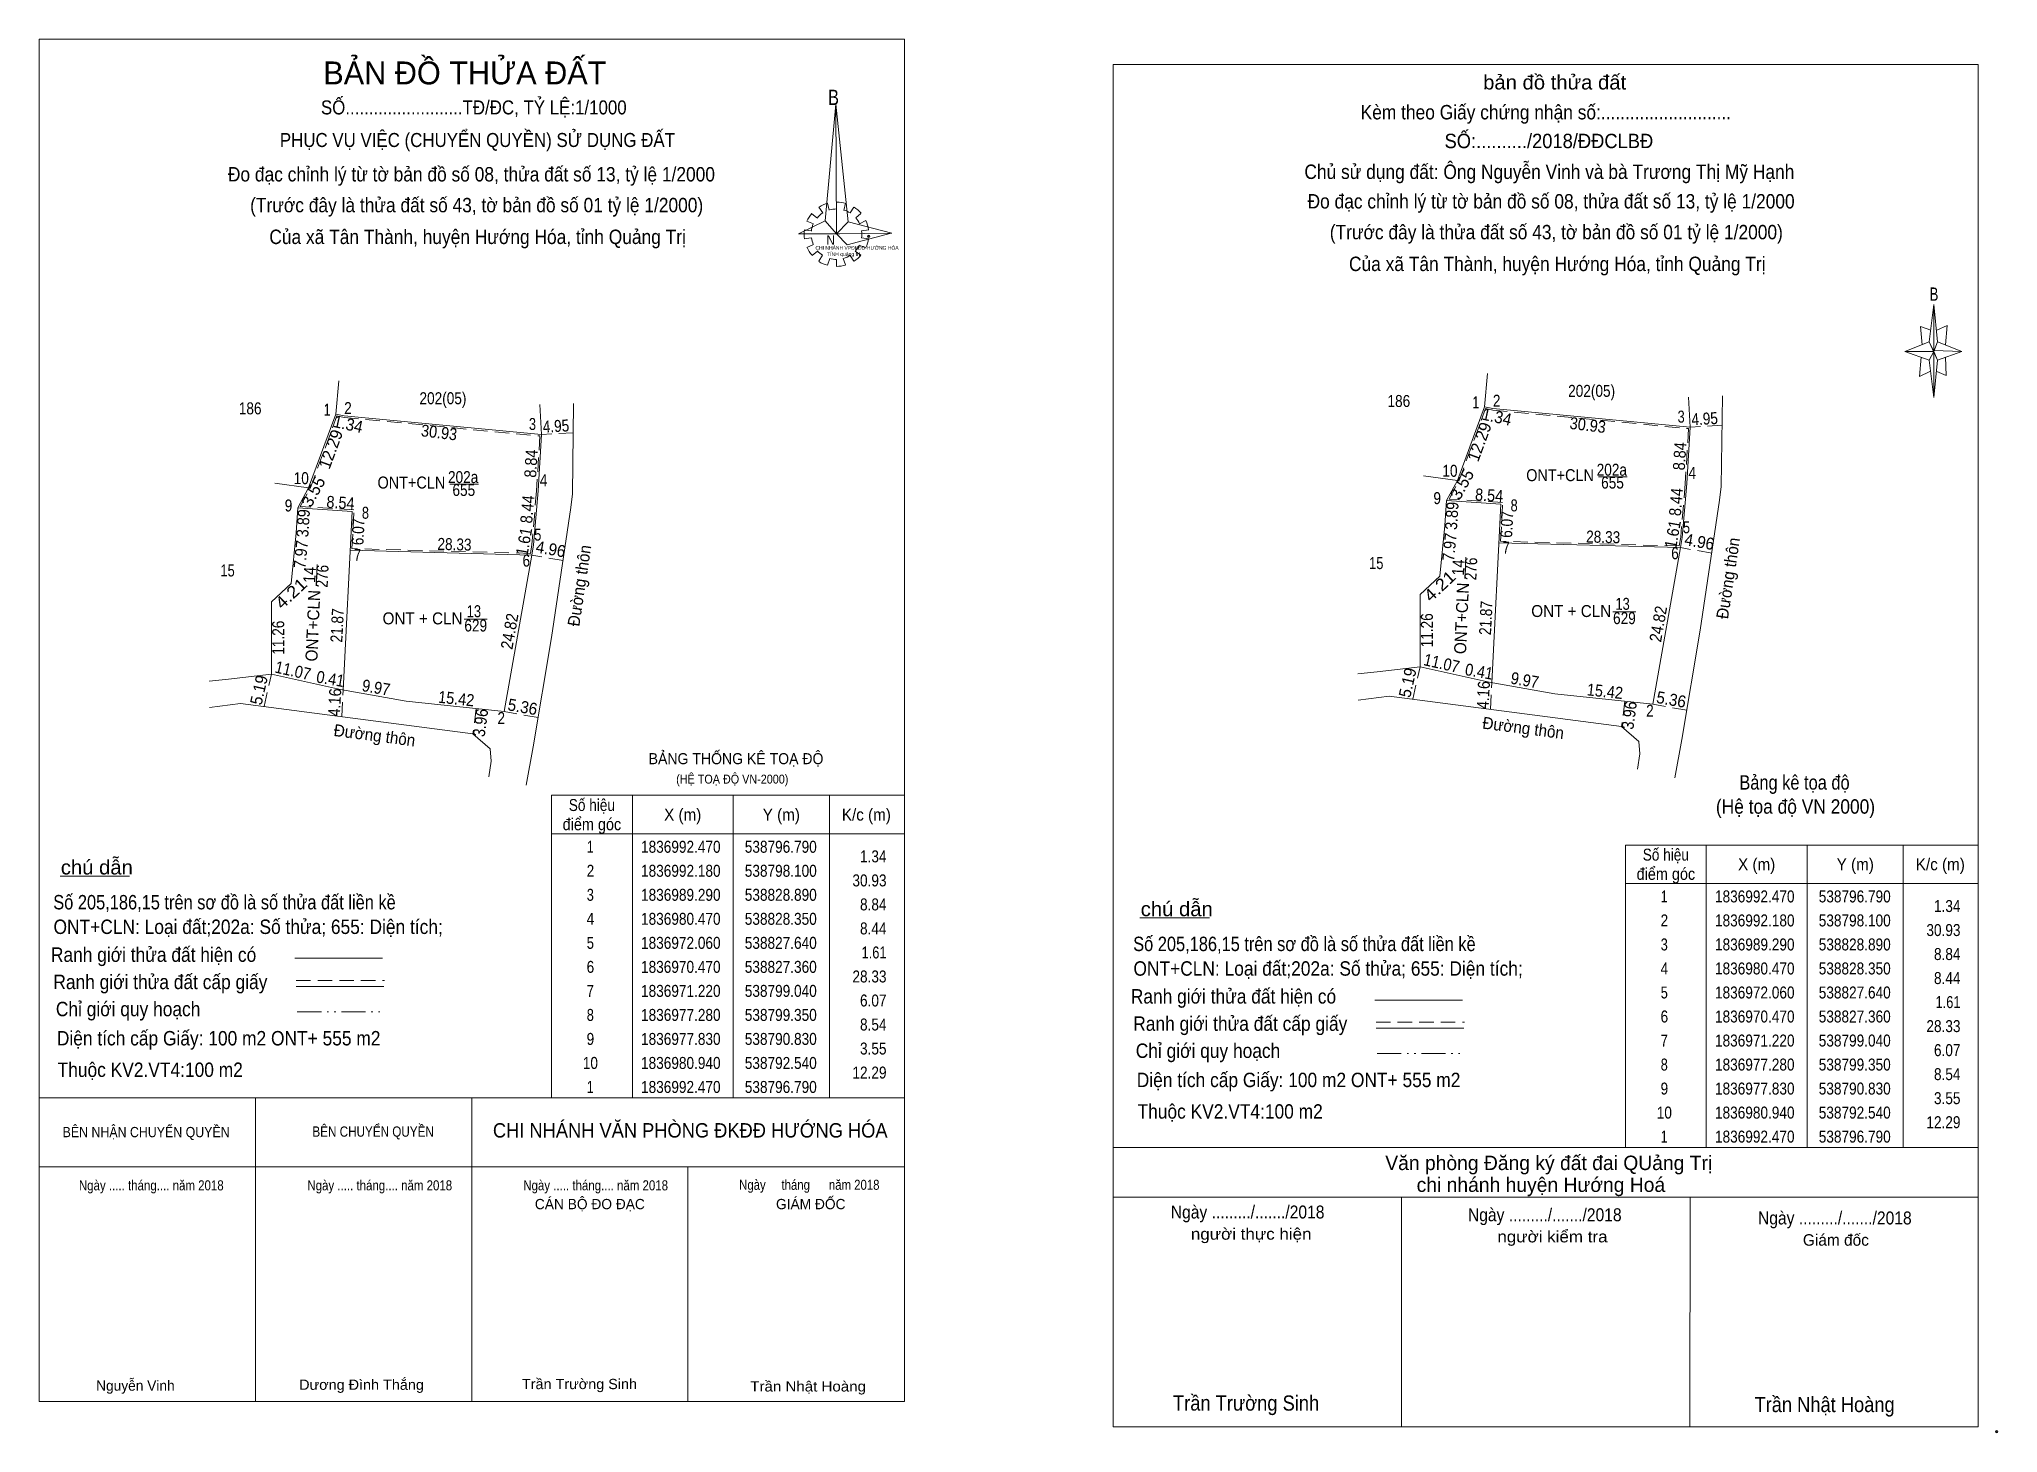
# Model space of a CAD drawing. Header units: metres. Extents: x 538571 to 538877, y 1836832 to 1837050.
import ezdxf
from ezdxf.enums import TextEntityAlignment as Align

# ---------------------------------------------------------------- set-up
doc = ezdxf.new("R2010")
doc.units = ezdxf.units.M
doc.header["$LTSCALE"] = 0.75
doc.header["$PDMODE"] = 32
doc.header["$PDSIZE"] = 0.375
doc.linetypes.add('DASH_DOUBLE_DOT', pattern=[9.2, 5, -1.2, 0.3, -1.2, 0.3, -1.2])
doc.linetypes.add('MEDIUM_DASHED', pattern=[4.5, 3, -1.5])
for name, color, linetype, lineweight in [('1', 7, 'Continuous', 13), ('17', 7, 'Continuous', 13), ('2', 7, 'Continuous', 13), ('5', 7, 'Continuous', 13), ('6', 7, 'Continuous', 13), ('62', 7, 'MEDIUM_DASHED', 13), ('63', 7, 'DASH_DOUBLE_DOT', 13)]:
    doc.layers.add(name, color=color, linetype=linetype, lineweight=lineweight)

msp = doc.modelspace()

# ---------------------------------------------------------------- linework, layer by layer
at = {"layer": '1'}
for p, q in [((538693.52, 1837022.72), (538692.93, 1837023.61)), ((538694.27, 1837024.23), (538694.53, 1837023.17)), ((538695.65, 1837023.34), (538695.68, 1837024.43)), ((538697.09, 1837024.23), (538696.82, 1837023.13)), ((538697.81, 1837022.72), (538698.39, 1837023.61)), ((538690.64, 1837020.09), (538691.72, 1837019.92)), ((538692.05, 1837021.02), (538691.06, 1837021.43)), ((538691.78, 1837022.66), (538692.6, 1837021.94)), ((538699.47, 1837022.66), (538698.66, 1837021.97)), ((538699.25, 1837021.05), (538700.23, 1837021.53)), ((538700.69, 1837020.09), (538699.57, 1837019.92)), ((538691.72, 1837018.83), (538690.64, 1837018.66)), ((538691.06, 1837017.33), (538692.05, 1837017.81)), ((538695.12, 1837019.45), (538696.17, 1837019.45)), ((538700.26, 1837017.29), (538699.18, 1837017.7)), ((538699.57, 1837018.83), (538700.69, 1837018.66)), ((538692.7, 1837016.78), (538691.85, 1837016.1)), ((538692.93, 1837015.18), (538693.49, 1837016.13)), ((538694.6, 1837015.62), (538694.27, 1837014.56)), ((538695.65, 1837014.39), (538695.65, 1837015.45)), ((538696.73, 1837015.62), (538697.05, 1837014.6)), ((538698.39, 1837015.18), (538697.81, 1837016.1)), ((538698.59, 1837016.78), (538699.47, 1837016.13)), ((538571.26, 1836884.55), (538706.26, 1836884.55)), ((538605.01, 1836884.55), (538605.01, 1836837.17)), ((538638.76, 1836884.55), (538638.76, 1836837.17)), ((538571.26, 1836873.81), (538706.26, 1836873.81)), ((538672.47, 1836873.81), (538672.47, 1836837.17))]:
    msp.add_line(p, q, dxfattribs=at)
for points in [[(538571.26, 1836837.17), (538571.26, 1837049.86), (538706.26, 1837049.86), (538706.26, 1836837.17)], [(538571.26, 1836837.17), (538571.26, 1837049.86), (538706.26, 1837049.86), (538706.26, 1836837.17)], [(538695.58, 1837039.73), (538695.65, 1837019.48), (538693.88, 1837021.49)], [(538695.58, 1837039.73), (538695.65, 1837019.48), (538697.51, 1837021.36)], [(538689.76, 1837019.48), (538693.88, 1837021.49), (538695.65, 1837019.48)], [(538704.28, 1837019.55), (538695.65, 1837019.48), (538697.51, 1837021.36)], [(538704.22, 1837019.58), (538697.35, 1837017.74), (538695.65, 1837019.48)]]:
    msp.add_lwpolyline(points, close=True, dxfattribs=at)
for centre, major_axis, start_param, end_param in [((538695.6623, 1837019.409), (5.0474, 0), 1.84955988, 2.13900916), ((538695.6623, 1837019.409), (3.9558, 0), 1.56985589, 1.85611068), ((538695.6623, 1837019.409), (5.0474, 0), 1.27924208, 1.56332225), ((538695.6623, 1837019.409), (3.9558, 0), 1.00270906, 1.2755622), ((538695.6623, 1837019.409), (5.0474, 0), 0.71056237, 0.99687234), ((538695.6623, 1837019.409), (5.0474, 0), 3.00667928, 3.29139349), ((538695.6623, 1837019.409), (5.0474, 0), 2.43958176, 2.72400246), ((538695.6623, 1837019.409), (3.9558, 0), 2.72368549, 3.01515824), ((538695.6623, 1837019.409), (3.9558, 0), 2.13373541, 2.44496261), ((538695.6623, 1837019.409), (3.9558, 0), 0.42678376, 0.70646463), ((538695.6623, 1837019.409), (5.0474, 0), 0.1390515, 0.43393316), ((538695.6623, 1837019.409), (5.0474, 0), 3.56988637, 3.85691866), ((538695.6623, 1837019.409), (3.9558, 0), 3.28229955, 3.56105054), ((538695.6623, 1837019.409), (3.9558, 0), 5.56137327, 5.83951437), ((538695.6623, 1837019.409), (3.9558, 0), 6.13558388, 6.41618463), ((538695.6623, 1837019.409), (5.0474, 0), 5.85230288, 6.13839648), ((538695.6623, 1837019.409), (3.9558, 0), 3.86077574, 4.13258255), ((538695.6335, 1837019.379), (5.0474, 0), 4.1470906, 4.43659307), ((538695.6623, 1837019.409), (3.9558, 0), 4.43854677, 4.71314001), ((538695.6623, 1837019.409), (5.0474, 0), 4.71301008, 4.99761054), ((538695.6623, 1837019.409), (3.9558, 0), 4.99087134, 5.28933161), ((538695.6623, 1837019.409), (5.0474, 0), 5.28561416, 5.56798705)]:
    msp.add_ellipse(centre, major_axis=major_axis, ratio=0.995001, start_param=start_param, end_param=end_param, dxfattribs=at)
msp.add_point((538700.69, 1837019.07), dxfattribs=at)
at = {"layer": '17'}
for p, q in [((538574.5, 1836919.17), (538585.36, 1836919.17)), ((538743.01, 1836912.66), (538753.87, 1836912.66)), ((538738.83, 1836833.19), (538738.85, 1836869.05)), ((538783.83, 1836833.16), (538783.85, 1836869.02)), ((538828.83, 1836833.14), (538828.85, 1836869))]:
    msp.add_line(p, q, dxfattribs=at)
at = {"layer": '2'}
for p, q in [((538796.79, 1836992.47), (538798.1, 1836992.18)), ((538617.55, 1836991.32), (538618.86, 1836991.03)), ((538618.86, 1836991.03), (538649.65, 1836988.14)), ((538798.1, 1836992.18), (538828.89, 1836989.29)), ((538608.03, 1836980.53), (538613.3, 1836979.79)), ((538635.34, 1836980.38), (538639.81, 1836980.38)), ((538787.27, 1836981.68), (538792.54, 1836980.94)), ((538814.58, 1836981.53), (538819.05, 1836981.53)), ((538799.04, 1836971.22), (538827.36, 1836970.47)), ((538619.8, 1836970.07), (538648.12, 1836969.32)), ((538793.72, 1836965.66), (538793.87, 1836969)), ((538614.48, 1836964.51), (538614.63, 1836967.85)), ((538637.57, 1836959.31), (538641.15, 1836959.31)), ((538816.81, 1836960.46), (538820.39, 1836960.46)), ((538663.81, 1836931.8), (538663.81, 1836884.55)), ((538679.56, 1836931.8), (538679.56, 1836884.55)), ((538694.56, 1836931.8), (538694.56, 1836884.55)), ((538651.21, 1836925.8), (538706.26, 1836925.8)), ((538831.38, 1836924.04), (538831.38, 1836876.79)), ((538847.13, 1836924.04), (538847.13, 1836876.79)), ((538862.13, 1836924.04), (538862.13, 1836876.79)), ((538818.78, 1836918.04), (538873.83, 1836918.04))]:
    msp.add_line(p, q, dxfattribs=at)
at = {"layer": '2', "linetype": 'MEDIUM_DASHED'}
for p, q in [((538833.83, 1836989.57), (538828.89, 1836989.29)), ((538654.59, 1836988.42), (538649.65, 1836988.14)), ((538653, 1836968.46), (538648.12, 1836969.32)), ((538832.24, 1836969.61), (538827.36, 1836970.47)), ((538606.34, 1836945.67), (538607.48, 1836950.73)), ((538785.58, 1836946.82), (538786.72, 1836951.88))]:
    msp.add_line(p, q, dxfattribs=at)
at = {"layer": '2'}
for points in [[(538618.02, 1836996.52), (538617.55, 1836991.32), (538613.3, 1836979.79), (538611.59, 1836976.68), (538611.35, 1836972.8), (538610.56, 1836964.87)], [(538797.26, 1836997.67), (538796.79, 1836992.47), (538792.54, 1836980.94), (538790.83, 1836977.83), (538790.59, 1836973.95), (538789.8, 1836966.02)], [(538654.65, 1836993), (538654.47, 1836978.86), (538654.23, 1836976.72), (538651.2, 1836956.43), (538648.35, 1836939.37), (538647.26, 1836933.4)], [(538649.39, 1836992.81), (538649.65, 1836988.14), (538649.11, 1836979.32), (538648.4, 1836970.91), (538648.12, 1836969.32)], [(538833.89, 1836994.15), (538833.71, 1836980.01), (538833.47, 1836977.87), (538830.44, 1836957.58), (538827.59, 1836940.52), (538826.5, 1836934.55)], [(538828.63, 1836993.96), (538828.89, 1836989.29), (538828.35, 1836980.47), (538827.64, 1836972.06), (538827.36, 1836970.47)], [(538790.83, 1836977.83), (538799.35, 1836977.28), (538797.92, 1836949.38)], [(538611.59, 1836976.68), (538620.11, 1836976.13), (538618.68, 1836948.23)], [(538648.12, 1836969.32), (538643.83, 1836944.87), (538628.5, 1836946.52), (538618.28, 1836948.3), (538607.48, 1836950.73)], [(538827.36, 1836970.47), (538823.07, 1836946.02), (538807.74, 1836947.67), (538797.52, 1836949.45), (538786.72, 1836951.88)], [(538789.8, 1836966.02), (538786.73, 1836963.14), (538786.72, 1836951.88)], [(538610.56, 1836964.87), (538607.49, 1836961.99), (538607.48, 1836950.73)], [(538607.48, 1836950.73), (538600.81, 1836949.92), (538597.77, 1836949.63)], [(538607.48, 1836950.73), (538600.81, 1836949.92), (538597.77, 1836949.63)], [(538786.72, 1836951.88), (538780.05, 1836951.07), (538777.01, 1836950.78)], [(538786.72, 1836951.88), (538780.05, 1836951.07), (538777.01, 1836950.78)], [(538820.63, 1836935.86), (538821.04, 1836938.27), (538820.84, 1836940.21), (538818.18, 1836942.56), (538781.89, 1836947.3), (538777.07, 1836946.65)], [(538641.39, 1836934.71), (538641.8, 1836937.12), (538641.6, 1836939.06), (538638.94, 1836941.41), (538602.65, 1836946.15), (538597.83, 1836945.5)]]:
    msp.add_lwpolyline(points, dxfattribs=at)
at = {"layer": '2', "linetype": 'MEDIUM_DASHED'}
for points in [[(538617.71, 1836991.03), (538618.82, 1836990.78), (538649.39, 1836987.91), (538648.86, 1836979.34), (538648.15, 1836970.94), (538647.91, 1836969.58), (538620.06, 1836970.31), (538620.37, 1836976.36), (538612, 1836976.9), (538613.53, 1836979.69)], [(538796.95, 1836992.18), (538798.06, 1836991.93), (538828.63, 1836989.06), (538828.1, 1836980.49), (538827.39, 1836972.09), (538827.15, 1836970.73), (538799.3, 1836971.46), (538799.61, 1836977.51), (538791.24, 1836978.05), (538792.77, 1836980.84)]]:
    msp.add_lwpolyline(points, close=True, dxfattribs=at)
at = {"layer": '2'}
for points in [[(538651.21, 1836931.8), (538706.26, 1836931.8), (538706.26, 1836884.55), (538651.21, 1836884.55)], [(538818.78, 1836924.04), (538873.83, 1836924.04), (538873.83, 1836876.79), (538818.78, 1836876.79)]]:
    msp.add_lwpolyline(points, close=True, dxfattribs=at)
at = {"layer": '5'}
for p, q in [((538738.83, 1836833.19), (538738.83, 1837045.89)), ((538866.14, 1837002.61), (538866.89, 1837008.45)), ((538867.49, 1837002.61), (538871.24, 1837001.11)), ((538866.14, 1836999.75), (538862.39, 1837001.11)), ((538867.49, 1836999.75), (538866.89, 1836993.91)), ((538868.69, 1837000.21), (538868.84, 1836997.35)), ((538868.84, 1836997.35), (538867.34, 1836997.95))]:
    msp.add_line(p, q, dxfattribs=at)
for points in [[(538571.25, 1837049.86), (538706.25, 1837049.86), (538706.25, 1836837.16), (538571.25, 1836837.16)], [(538866.89, 1837008.45), (538867.49, 1837002.61), (538866.89, 1837001.11)], [(538866.89, 1837001.11), (538862.39, 1837001.11), (538866.14, 1837002.61), (538867.49, 1836999.75), (538871.24, 1837001.11), (538866.89, 1837001.25)], [(538866.89, 1837001.11), (538866.89, 1836993.91), (538866.14, 1836999.75)]]:
    msp.add_lwpolyline(points, close=True, dxfattribs=at)
for points in [[(538738.83, 1837045.89), (538873.83, 1837045.89), (538873.83, 1836833.19)], [(538866.44, 1837004.41), (538864.79, 1837005.01), (538865.09, 1837002.15)], [(538867.34, 1837004.41), (538868.99, 1837005.15), (538868.69, 1837002.15)], [(538866.89, 1837001.11), (538866.14, 1837002.61), (538862.39, 1837001.11)], [(538864.94, 1837000.21), (538864.64, 1836997.21), (538866.29, 1836997.95)], [(538866.89, 1837001.11), (538867.49, 1836999.75), (538871.24, 1837001.11)]]:
    msp.add_lwpolyline(points, dxfattribs=at)
at = {"layer": '6'}
for p, q in [((538611.13, 1836906.35), (538624.84, 1836906.35)), ((538611.34, 1836901.96), (538625.05, 1836901.96)), ((538779.64, 1836899.84), (538793.35, 1836899.84)), ((538779.85, 1836895.45), (538793.56, 1836895.45)), ((538738.83, 1836876.79), (538873.83, 1836876.79)), ((538738.83, 1836869.05), (538873.83, 1836869.05)), ((538873.83, 1836833.19), (538738.83, 1836833.19))]:
    msp.add_line(p, q, dxfattribs=at)
at = {"layer": '6', "linetype": 'MEDIUM_DASHED'}
for p, q in [((538611.34, 1836902.89), (538625.14, 1836902.89)), ((538779.85, 1836896.38), (538793.65, 1836896.38))]:
    msp.add_line(p, q, dxfattribs=at)
at = {"layer": '6'}
msp.add_point((538876.69, 1836832.45), dxfattribs=at)
at = {"layer": '62'}
for p, q in [((538618.46, 1836944.08), (538618.68, 1836948.23)), ((538797.7, 1836945.23), (538797.92, 1836949.38)), ((538639.45, 1836945.34), (538638.94, 1836941.41)), ((538649.11, 1836943.94), (538643.83, 1836944.87)), ((538818.69, 1836946.49), (538818.18, 1836942.56)), ((538828.35, 1836945.09), (538823.07, 1836946.02))]:
    msp.add_line(p, q, dxfattribs=at)
at = {"layer": '63'}
for p, q in [((538611.53, 1836898.01), (538625.33, 1836898.01)), ((538780.04, 1836891.5), (538793.84, 1836891.5))]:
    msp.add_line(p, q, dxfattribs=at)

# ---------------------------------------------------------------- texts
at = {"layer": '1'}
msp.add_text('BẢN ĐỒ THỬA ĐẤT', height=3.574, dxfattribs=at).set_placement((538637.675, 1837042.8), align=Align.CENTER)
for s, height, width, p in [('B', 2.377, 0.8, (538694.35, 1837039.59)), ('CHI NHÁNH VPĐKĐĐ-HƯỚNG HÓA', 0.5623, 0.95, (538692.38, 1837016.99)), ('N', 1.486, 0.9, (538694.11, 1837017.75)), ('TỈNH quảng trị', 0.5625, 1.05, (538694.18, 1837016.02))]:
    msp.add_text(s, height=height, dxfattribs=dict(at, width=width)).set_placement(p)
for s, height, width, p in [('SỐ.........................TĐ/ĐC, TỶ LỆ:1/1000', 2.188, 0.9, (538639.07, 1837038.11)), ('PHỤC VỤ VIỆC (CHUYỂN QUYỀN) SỬ DỤNG ĐẤT', 2.188, 0.9, (538639.63, 1837033.02)), ('BẢNG THỐNG KÊ TOẠ ĐỘ ', 1.725, 0.95, (538680.295, 1836936.66)), ('(HỆ TOẠ ĐỘ VN-2000)', 1.4, 0.9, (538679.4, 1836933.63))]:
    msp.add_text(s, height=height, dxfattribs=dict(at, width=width)).set_placement(p, align=Align.CENTER)
for s, height, width, p in [('BÊN NHẬN CHUYỂN QUYỀN', 1.604, 0.9, (538600.97, 1836878.42)), ('BÊN CHUYỂN QUYỀN', 1.604, 0.85, (538632.83, 1836878.5)), ('CHI NHÁNH VĂN PHÒNG ĐKĐĐ HƯỚNG HÓA', 2.244, 0.95, (538703.63, 1836878.37)), ('Ngày ..... tháng.... năm 2018', 1.575, 0.85, (538600.04, 1836870.12)), ('Ngày ..... tháng.... năm 2018', 1.575, 0.85, (538635.69, 1836870.12)), ('Ngày ..... tháng.... năm 2018', 1.575, 0.85, (538669.38, 1836870.12)), ('Ngày     tháng      năm 2018', 1.561, 0.85, (538702.37, 1836870.21)), ('Dương Đình Thắng', 1.6, 1.05, (538631.28, 1836838.98)), ('Trần Trường Sinh', 1.6, 1.05, (538664.54, 1836839.09)), ('Trần Nhật Hoàng', 1.6, 1.1, (538700.26, 1836838.72))]:
    msp.add_text(s, height=height, dxfattribs=dict(at, width=width)).set_placement(p, align=Align.RIGHT)
for s, height, p in [('CÁN BỘ ĐO ĐẠC', 1.604, (538665.76, 1836867.18)), ('GIÁM ĐỐC', 1.604, (538697.07, 1836867.18)), ('Nguyễn Vinh', 1.6, (538592.39, 1836838.84))]:
    msp.add_text(s, height=height, dxfattribs=at).set_placement(p, align=Align.RIGHT)
at = {"layer": '2'}
for s, width, p in [('202(05)', 0.85, (538813.495, 1836994.01)), ('202(05)', 0.85, (538634.255, 1836992.86)), ('202a', 0.85, (538816.645, 1836981.7)), ('202a', 0.85, (538637.405, 1836980.55)), ('655', 0.85, (538637.51, 1836978.54)), ('655', 0.85, (538816.75, 1836979.69)), ('Số hiệu', 0.85, (538657.495, 1836929.35)), ('điểm góc', 0.9, (538657.5, 1836926.35)), ('X (m)', 0.95, (538671.665, 1836927.85)), ('Y (m)', 0.95, (538687.055, 1836927.85)), ('K/c (m)', 0.95, (538700.325, 1836927.85)), (' 1', 0.75, (538656.97, 1836922.83)), ('1836992.470', 0.85, (538671.37, 1836922.83)), ('538796.790', 0.85, (538686.97, 1836922.83)), ('Số hiệu', 0.85, (538825.075, 1836921.6)), (' 2', 0.85, (538656.97, 1836919.08)), ('1836992.180', 0.85, (538671.37, 1836919.08)), ('538798.100', 0.85, (538686.97, 1836919.08)), ('điểm góc', 0.9, (538825.08, 1836918.6)), ('X (m)', 0.95, (538839.245, 1836920.1)), ('Y (m)', 0.95, (538854.635, 1836920.1)), ('K/c (m)', 0.95, (538867.905, 1836920.1)), (' 3', 0.8, (538656.97, 1836915.33)), ('1836989.290', 0.85, (538671.37, 1836915.33)), ('538828.890', 0.85, (538686.97, 1836915.33)), (' 1', 0.75, (538824.55, 1836915.08)), ('1836992.470', 0.85, (538838.95, 1836915.08)), ('538796.790', 0.85, (538854.55, 1836915.08)), (' 4', 0.85, (538656.975, 1836911.58)), ('1836980.470', 0.85, (538671.37, 1836911.58)), ('538828.350', 0.85, (538686.97, 1836911.58)), (' 2', 0.85, (538824.55, 1836911.33)), ('1836992.180', 0.85, (538838.95, 1836911.33)), ('538798.100', 0.85, (538854.55, 1836911.33)), (' 5', 0.8, (538656.975, 1836907.83)), ('1836972.060', 0.85, (538671.37, 1836907.83)), ('538827.640', 0.85, (538686.97, 1836907.83)), (' 3', 0.8, (538824.55, 1836907.58)), ('1836989.290', 0.85, (538838.95, 1836907.58)), ('538828.890', 0.85, (538854.55, 1836907.58)), (' 6', 0.85, (538656.97, 1836904.08)), ('1836970.470', 0.85, (538671.37, 1836904.08)), ('538827.360', 0.85, (538686.97, 1836904.08)), (' 4', 0.85, (538824.555, 1836903.83)), ('1836980.470', 0.85, (538838.95, 1836903.83)), ('538828.350', 0.85, (538854.55, 1836903.83)), (' 7', 0.8, (538656.97, 1836900.33)), ('1836971.220', 0.85, (538671.37, 1836900.33)), ('538799.040', 0.85, (538686.97, 1836900.33)), (' 5', 0.8, (538824.555, 1836900.08)), ('1836972.060', 0.85, (538838.95, 1836900.08)), ('538827.640', 0.85, (538854.55, 1836900.08)), (' 8', 0.8, (538656.97, 1836896.58)), ('1836977.280', 0.85, (538671.37, 1836896.58)), ('538799.350', 0.85, (538686.97, 1836896.58)), (' 6', 0.85, (538824.55, 1836896.33)), ('1836970.470', 0.85, (538838.95, 1836896.33)), ('538827.360', 0.85, (538854.55, 1836896.33)), (' 9', 0.85, (538656.97, 1836892.83)), ('1836977.830', 0.85, (538671.37, 1836892.83)), ('538790.830', 0.85, (538686.97, 1836892.83)), (' 7', 0.8, (538824.55, 1836892.58)), ('1836971.220', 0.85, (538838.95, 1836892.58)), ('538799.040', 0.85, (538854.55, 1836892.58)), (' 10', 0.85, (538656.965, 1836889.08)), ('1836980.940', 0.85, (538671.37, 1836889.08)), ('538792.540', 0.85, (538686.97, 1836889.08)), (' 8', 0.8, (538824.55, 1836888.83)), ('1836977.280', 0.85, (538838.95, 1836888.83)), ('538799.350', 0.85, (538854.55, 1836888.83)), (' 1', 0.75, (538656.97, 1836885.33)), ('1836992.470', 0.85, (538671.37, 1836885.33)), ('538796.790', 0.85, (538686.97, 1836885.33)), (' 9', 0.85, (538824.55, 1836885.08)), ('1836977.830', 0.85, (538838.95, 1836885.08)), ('538790.830', 0.85, (538854.55, 1836885.08)), (' 10', 0.85, (538824.545, 1836881.33)), ('1836980.940', 0.85, (538838.95, 1836881.33)), ('538792.540', 0.85, (538854.55, 1836881.33)), (' 1', 0.75, (538824.55, 1836877.58)), ('1836992.470', 0.85, (538838.95, 1836877.58)), ('538796.790', 0.85, (538854.55, 1836877.58))]:
    msp.add_text(s, height=1.87, dxfattribs=dict(at, width=width)).set_placement(p, align=Align.CENTER)
for s, width, p in [(' 1', 0.75, (538616.7, 1836991.06)), (' 2', 0.85, (538620.02, 1836991.32)), (' 1', 0.75, (538795.94, 1836992.21)), (' 2', 0.85, (538799.26, 1836992.47)), (' 3', 0.8, (538648.78, 1836988.84)), (' 3', 0.8, (538828.02, 1836989.99)), (' 10', 0.85, (538792.57, 1836981.53)), (' 10', 0.85, (538613.33, 1836980.38)), ('ONT+CLN ', 0.9, (538635.24, 1836979.7)), (' 4', 0.85, (538650.55, 1836980.06)), ('ONT+CLN ', 0.9, (538814.48, 1836980.85)), (' 4', 0.85, (538829.79, 1836981.21)), (' 9', 0.85, (538610.75, 1836976.12)), (' 9', 0.85, (538789.99, 1836977.27)), (' 8', 0.8, (538801.96, 1836976.13)), (' 8', 0.8, (538622.72, 1836974.98)), (' 5', 0.8, (538828.85, 1836972.71)), (' 5', 0.8, (538649.61, 1836971.56)), (' 7', 0.8, (538800.72, 1836969.52)), (' 7', 0.8, (538621.48, 1836968.37)), (' 6', 0.85, (538647.85, 1836967.51)), (' 6', 0.85, (538827.09, 1836968.66)), (' 2', 0.85, (538643.94, 1836942.93)), (' 2', 0.85, (538823.18, 1836944.08)), ('1.34', 0.85, (538703.47, 1836921.33)), ('30.93', 0.85, (538703.47, 1836917.58)), ('8.84', 0.85, (538703.47, 1836913.83)), ('1.34', 0.85, (538871.05, 1836913.58)), ('8.44', 0.85, (538703.47, 1836910.08)), ('30.93', 0.85, (538871.05, 1836909.83)), ('1.61', 0.8, (538703.47, 1836906.33)), ('8.84', 0.85, (538871.05, 1836906.08)), ('28.33', 0.85, (538703.47, 1836902.58)), ('8.44', 0.85, (538871.05, 1836902.33)), ('6.07', 0.85, (538703.47, 1836898.83)), ('1.61', 0.8, (538871.05, 1836898.58)), ('8.54', 0.85, (538703.47, 1836895.08)), ('28.33', 0.85, (538871.05, 1836894.83)), ('3.55', 0.85, (538703.47, 1836891.33)), ('6.07', 0.85, (538871.05, 1836891.08)), ('12.29', 0.85, (538703.47, 1836887.58)), ('8.54', 0.85, (538871.05, 1836887.33)), ('3.55', 0.85, (538871.05, 1836883.58)), ('12.29', 0.85, (538871.05, 1836879.83))]:
    msp.add_text(s, height=1.87, dxfattribs=dict(at, width=width)).set_placement(p, align=Align.RIGHT)
for s, rotation, width, p in [('1.34', 347.518, 0.95, (538619.2679, 1836988.8402)), ('30.93', 353.076, 0.9, (538633.5473, 1836987.5352)), ('4.95', 3.244, 0.85, (538651.9421, 1836988.5197)), ('1.34', 347.518, 0.95, (538798.5079, 1836989.9902)), ('30.93', 353.076, 0.9, (538812.7873, 1836988.6852)), ('4.95', 3.244, 0.85, (538831.1821, 1836989.6697)), ('8.84', 86.496, 0.9, (538828.1621, 1836984.6879)), ('8.84', 86.496, 0.9, (538648.9221, 1836983.5379)), ('8.54', 356.306, 0.9, (538618.2148, 1836976.5703)), ('8.44', 85.174, 0.9, (538648.3537, 1836976.3763)), ('3.89', 86.46, 0.9, (538792.6125, 1836975.3723)), ('8.54', 356.306, 0.9, (538797.4498, 1836977.7206)), ('8.44', 85.174, 0.9, (538827.5937, 1836977.5263)), ('3.89', 86.46, 0.9, (538613.3725, 1836974.2223)), ('6.07', 87.072, 0.85, (538621.9381, 1836972.8822)), ('6.07', 87.072, 0.85, (538801.1781, 1836974.0322)), ('1.61', 80.013, 0.9, (538827.0656, 1836972.4128)), ('7.97', 84.311, 0.9, (538613.0044, 1836969.3223)), ('28.33', 358.483, 0.85, (538636.0302, 1836970.0588)), ('1.61', 80.013, 0.9, (538647.8256, 1836971.2628)), ('4.96', 350.005, 0.95, (538650.9127, 1836969.3265)), ('7.97', 84.311, 0.9, (538792.2444, 1836970.4723)), ('28.33', 358.483, 0.85, (538815.2702, 1836971.2088)), ('4.96', 350.005, 0.95, (538830.1527, 1836970.4765)), ('14', 87.529, 0.9, (538793.6231, 1836967.3297)), ('276', 87.529, 0.85, (538795.5792, 1836967.1147)), ('4.21', 43.171, 1.15, (538611.1853, 1836962.6356)), ('14', 87.529, 0.9, (538614.3831, 1836966.1797)), ('276', 87.529, 0.85, (538616.3392, 1836965.9647)), ('4.21', 43.171, 1.15, (538790.4253, 1836963.7856)), ('13', 359.97, 0.8, (538818.3295, 1836960.7594)), ('11.26', 89.949, 0.85, (538609.4824, 1836956.4092)), ('629', 359.97, 0.85, (538639.3695, 1836957.3791)), ('13', 359.97, 0.8, (538639.0895, 1836959.6094)), ('11.26', 89.949, 0.85, (538788.7224, 1836957.5592)), ('629', 359.97, 0.85, (538818.6095, 1836958.5291)), ('11.07', 347.32, 0.9, (538789.8948, 1836951.5244)), ('11.07', 347.32, 0.9, (538610.6548, 1836950.3744)), ('0.41', 350.074, 0.9, (538616.5438, 1836949.0666)), ('0.41', 350.074, 0.9, (538795.7838, 1836950.2166))]:
    msp.add_text(s, height=1.87, rotation=rotation, dxfattribs=dict(at, width=width)).set_placement(p, align=Align.CENTER)
for s, rotation, p in [('12.29', 69.766, (538796.8648, 1836986.6716)), ('12.29', 69.766, (538617.6248, 1836985.5216)), ('3.55', 61.196, (538614.8351, 1836978.7545)), ('3.55', 61.196, (538794.0724, 1836979.8995))]:
    msp.add_text(s, height=1.87, rotation=rotation, dxfattribs=at).set_placement(p, align=Align.CENTER)
at = {"layer": '2', "width": 0.95}
for s, rotation, p in [('ONT+CLN ', 87.529, (538615.1602, 1836964.4694)), ('ONT+CLN ', 87.529, (538794.4002, 1836965.6194)), ('ONT + CLN', 359.97, (538637.309, 1836958.4836)), ('ONT + CLN', 359.97, (538816.549, 1836959.6336))]:
    msp.add_text(s, height=1.87, rotation=rotation, dxfattribs=at).set_placement(p, align=Align.RIGHT)
at = {"layer": '5'}
for s, height, width, p in [('bản đồ thửa đất', 2.25, 1.05, (538807.725, 1837042)), ('Kèm theo Giấy chứng nhận số:...........................', 2.25, 0.9, (538806.35, 1837037.33)), ('SỐ:........../2018/ĐĐCLBĐ', 2.25, 0.95, (538806.825, 1837032.84)), ('Đo đạc chỉnh lý từ tờ bản đồ số 08, thửa đất số 13, tỷ lệ 1/2000 ', 2.25, 0.9, (538639.075, 1837027.64)), ('Chủ sử dụng đất: Ông Nguyễn Vinh và bà Trương Thị Mỹ Hạnh', 2.25, 0.9, (538806.9, 1837028.03)), ('(Trước đây là thửa đất số 43, tờ bản đồ số 01 tỷ lệ 1/2000)', 2.25, 0.9, (538639.515, 1837022.83)), ('Đo đạc chỉnh lý từ tờ bản đồ số 08, thửa đất số 13, tỷ lệ 1/2000 ', 2.25, 0.9, (538807.545, 1837023.42)), ('Của xã Tân Thành, huyện Hướng Hóa, tỉnh Quảng Trị', 2.25, 0.9, (538639.665, 1837017.87)), ('(Trước đây là thửa đất số 43, tờ bản đồ số 01 tỷ lệ 1/2000)', 2.25, 0.9, (538807.985, 1837018.61)), ('Của xã Tân Thành, huyện Hướng Hóa, tỉnh Quảng Trị', 2.25, 0.9, (538808.135, 1837013.65)), ('B', 2.066, 0.75, (538866.915, 1837009.02))]:
    msp.add_text(s, height=height, dxfattribs=dict(at, width=width)).set_placement(p, align=Align.CENTER)
at = {"layer": '6'}
for s, height, width, p in [('Bảng kê tọa độ', 2.25, 0.85, (538845.15, 1836932.69)), ('(Hệ tọa độ VN 2000)', 2.25, 0.9, (538845.305, 1836928.93)), ('chú dẫn', 2.25, 1.05, (538580.245, 1836919.44)), ('chú dẫn', 2.25, 1.05, (538748.755, 1836912.93)), ('Ranh giới thửa đất hiện có ', 2.25, 0.9, (538589.48, 1836905.8)), ('Ranh giới thửa đất cấp giấy', 2.25, 0.9, (538590.16, 1836901.54)), ('Ranh giới thửa đất hiện có ', 2.25, 0.9, (538757.985, 1836899.29)), ('Chỉ giới quy hoạch', 2.25, 0.9, (538585.13, 1836897.31)), ('Ranh giới thửa đất cấp giấy', 2.25, 0.9, (538758.67, 1836895.03)), ('Chỉ giới quy hoạch', 2.25, 0.9, (538753.635, 1836890.8)), ('Ngày ........./......./2018', 2.025, 0.9, (538759.815, 1836865.73)), ('Ngày ........./......./2018', 2.025, 0.9, (538806.185, 1836865.3)), ('người thực hiện', 1.8, 1.1, (538760.37, 1836862.42)), ('người kiểm tra', 1.8, 1.1, (538807.38, 1836862)), ('Ngày ........./......./2018', 2.025, 0.9, (538851.445, 1836864.8)), ('Trần Trường Sinh', 2.37, 0.9, (538759.58, 1836835.73)), ('Trần Nhật Hoàng', 2.37, 0.9, (538849.845, 1836835.5))]:
    msp.add_text(s, height=height, dxfattribs=dict(at, width=width)).set_placement(p, align=Align.CENTER)
for s, width, p in [('Số 205,186,15 trên sơ đồ là số thửa đất liền kề', 0.85, (538573.45, 1836913.99)), ('ONT+CLN: Loại đất;202a: Số thửa; 655: Diện tích;', 0.9, (538573.49, 1836910.15)), ('Số 205,186,15 trên sơ đồ là số thửa đất liền kề', 0.85, (538741.96, 1836907.48)), ('ONT+CLN: Loại đất;202a: Số thửa; 655: Diện tích;', 0.9, (538742, 1836903.64)), ('Diện tích cấp Giấy: 100 m2 ONT+ 555 m2 ', 0.9, (538574.01, 1836892.75)), ('Thuộc KV2.VT4:100 m2', 0.9, (538574.13, 1836887.83)), ('Diện tích cấp Giấy: 100 m2 ONT+ 555 m2 ', 0.9, (538742.52, 1836886.24)), ('Thuộc KV2.VT4:100 m2', 0.9, (538742.64, 1836881.32))]:
    msp.add_text(s, height=2.25, dxfattribs=dict(at, width=width)).set_placement(p)
for s, height, p in [(' Văn phòng Đăng ký đất đai QUảng Trị', 2.25, (538806.385, 1836873.29)), ('chi nhánh huyện Hướng Hoá', 2.25, (538805.58, 1836869.88)), ('Giám đốc', 1.8, (538851.61, 1836861.48))]:
    msp.add_text(s, height=height, dxfattribs=at).set_placement(p, align=Align.CENTER)
at = {"layer": '62'}
for s, width, p in [('186', 0.85, (538604.175, 1836991.28)), ('186', 0.85, (538783.415, 1836992.43)), ('15', 0.8, (538779.89, 1836967.12)), ('15', 0.8, (538600.65, 1836965.97))]:
    msp.add_text(s, height=1.87, dxfattribs=dict(at, width=width)).set_placement(p, align=Align.CENTER)
for s, rotation, width, p in [('Đường thôn', 81.507, 0.95, (538835.7084, 1836965.5619)), ('Đường thôn', 81.507, 0.95, (538656.4676, 1836964.4069)), ('5.19', 77.303, 0.95, (538606.4557, 1836948.0345)), ('5.19', 77.303, 0.95, (538785.6957, 1836949.1845)), ('4.16', 86.965, 0.9, (538618.2837, 1836946.2655)), ('5.36', 350.011, 0.95, (538646.5228, 1836944.6967)), ('4.16', 86.965, 0.9, (538797.5237, 1836947.4155)), ('5.36', 350.011, 0.95, (538825.7628, 1836945.8467)), ('3.96', 82.606, 0.9, (538641.0461, 1836943.0147)), ('Đường thôn', 352.558, 0.95, (538802.7089, 1836941.4021)), ('3.96', 82.606, 0.9, (538820.2861, 1836944.1647)), ('Đường thôn', 352.558, 0.95, (538623.4689, 1836940.2521))]:
    msp.add_text(s, height=1.87, rotation=rotation, dxfattribs=dict(at, width=width)).set_placement(p, align=Align.CENTER)
at = {"layer": '63'}
for s, rotation, width, p in [('21.87', 87.064, 0.85, (538797.9201, 1836959.4321)), ('21.87', 87.064, 0.85, (538618.6799, 1836958.2771)), ('24.82', 80.048, 0.9, (538645.568, 1836957.2484)), ('24.82', 80.048, 0.9, (538824.808, 1836958.3984)), ('9.97', 350.122, 0.9, (538623.6696, 1836947.717)), ('9.97', 350.122, 0.9, (538802.9096, 1836948.867)), ('15.42', 353.857, 0.9, (538636.2399, 1836945.9686)), ('15.42', 353.857, 0.9, (538815.4799, 1836947.1186))]:
    msp.add_text(s, height=1.87, rotation=rotation, dxfattribs=dict(at, width=width)).set_placement(p, align=Align.CENTER)

doc.saveas('drawing.dxf')
